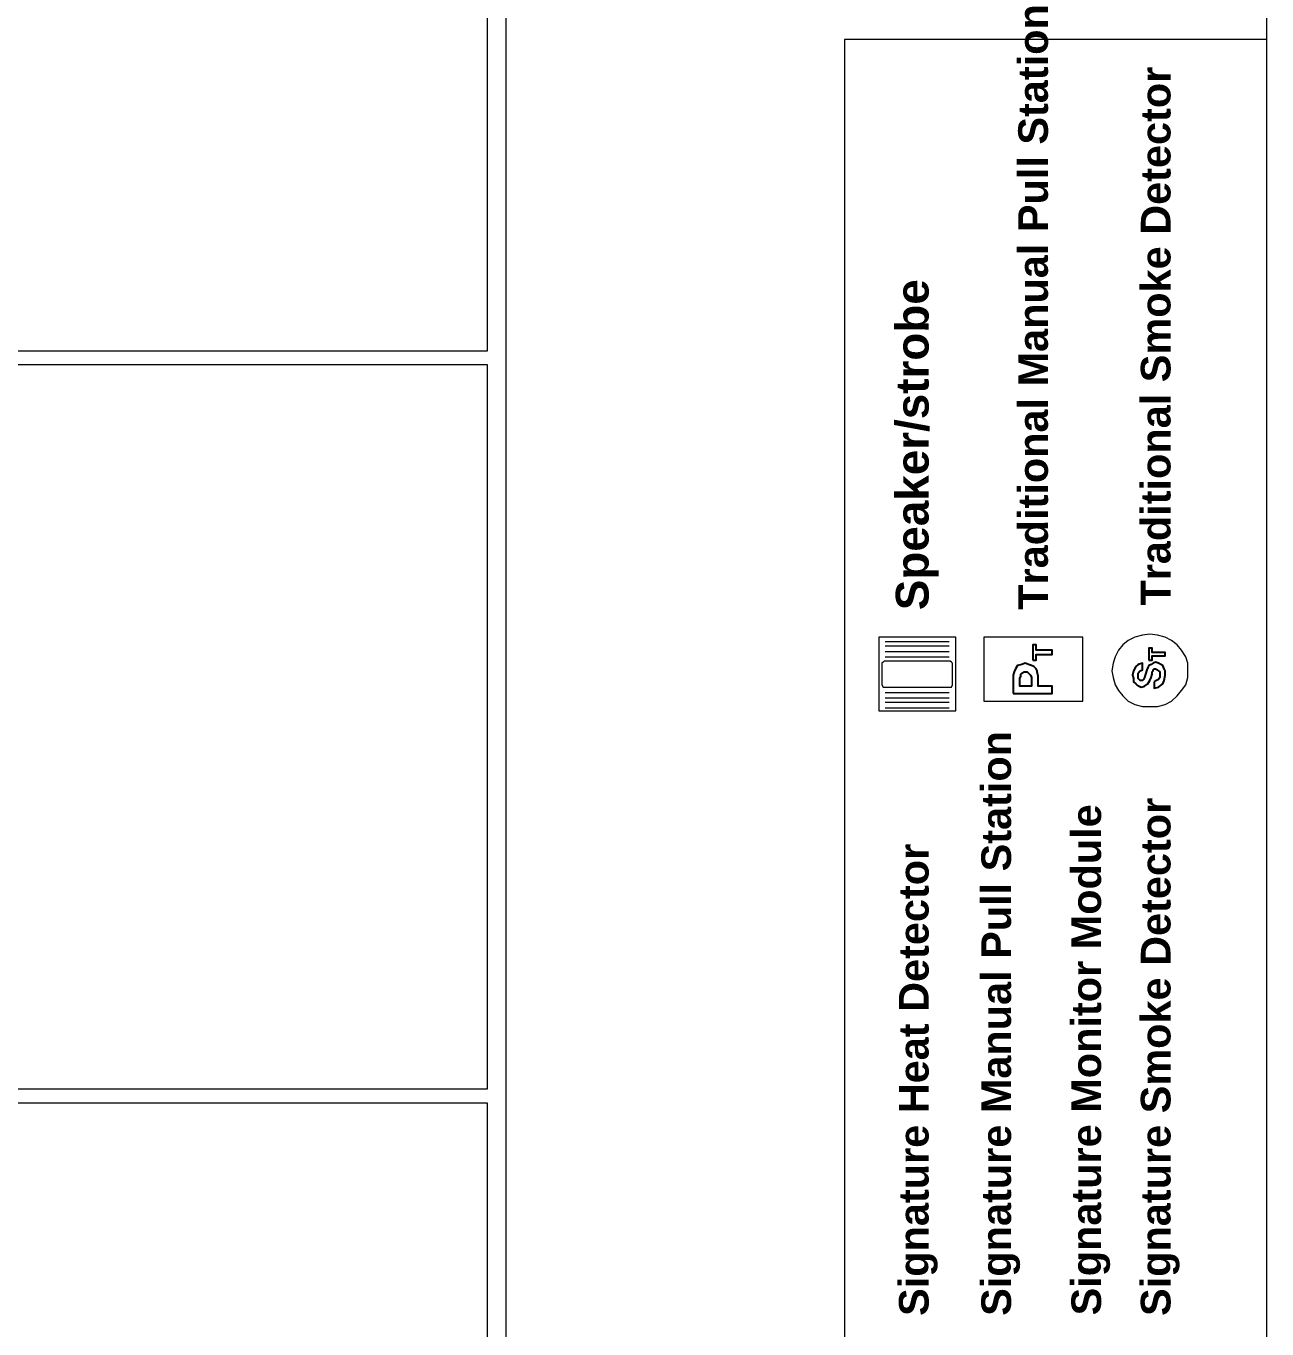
# Model space of a CAD drawing. Header units: inches. Extents: x -3.21 to 2.97, y -3.82 to 4.4.
# Drawn here: x -0.121 to 2.971, y -1.619 to 1.628 of the extents above; entities that cross this region are included whole.
import ezdxf

# ---------------------------------------------------------------- set-up
doc = ezdxf.new("R2010")
doc.units = ezdxf.units.IN
doc.header["$MEASUREMENT"] = 0
doc.layers.add('base', color=7, linetype='Continuous')
doc.layers.add('Floor 2 E', color=7, linetype='Continuous')
doc.styles.add('0', font='arialbd.ttf', dxfattribs={"height": 1})

msp = doc.modelspace()

# ---------------------------------------------------------------- linework, layer by layer
at = {"layer": 'base', "color": 250, "lineweight": 5}
for points, knots in [([(-3.2134, 4.3998), (-3.2134, 4.3998), (2.9714, 4.3998), (2.9714, 4.3998), (2.9714, 4.3998), (2.9714, 4.3998), (2.9714, -3.8152), (2.9714, -3.8152), (2.9714, -3.8152), (2.9714, -3.8152), (-3.2134, -3.8152), (-3.2134, -3.8152), (-3.2134, -3.8152), (-3.2134, -3.8152), (-3.2134, 4.3998), (-3.2134, 4.3998)], [0, 0, 0, 0, 0.2, 0.2, 0.2, 0.2, 0.4, 0.4, 0.4, 0.4, 0.6, 0.6, 0.6, 0.6, 1, 1, 1, 1]), ([(-3.2134, 4.3998), (-3.2134, 4.3998), (2.9714, 4.3998), (2.9714, 4.3998), (2.9714, 4.3998), (2.9714, 4.3998), (2.9714, -3.8152), (2.9714, -3.8152), (2.9714, -3.8152), (2.9714, -3.8152), (-3.2134, -3.8152), (-3.2134, -3.8152), (-3.2134, -3.8152), (-3.2134, -3.8152), (-3.2134, 4.3998), (-3.2134, 4.3998)], [0, 0, 0, 0, 0.2, 0.2, 0.2, 0.2, 0.4, 0.4, 0.4, 0.4, 0.6, 0.6, 0.6, 0.6, 1, 1, 1, 1]), ([(1.9183, 1.5949), (1.9183, 1.5949), (2.9714, 1.5949), (2.9714, 1.5949), (2.9714, 1.5949), (2.9714, 1.5949), (2.9714, -3.8151), (2.9714, -3.8151), (2.9714, -3.8151), (2.9714, -3.8151), (1.9183, -3.8151), (1.9183, -3.8151), (1.9183, -3.8151), (1.9183, -3.8151), (1.9183, 1.5949), (1.9183, 1.5949)], [0, 0, 0, 0, 0.2, 0.2, 0.2, 0.2, 0.4, 0.4, 0.4, 0.4, 0.6, 0.6, 0.6, 0.6, 1, 1, 1, 1]), ([(2.004, 0.1048), (2.004, 0.1048), (2.1959, 0.1048), (2.1959, 0.1048), (2.1959, 0.1048), (2.1959, 0.1048), (2.1959, -0.0789), (2.1959, -0.0789), (2.1959, -0.0789), (2.1959, -0.0789), (2.004, -0.0789), (2.004, -0.0789), (2.004, -0.0789), (2.004, -0.0789), (2.004, 0.1048), (2.004, 0.1048)], [0, 0, 0, 0, 0.2, 0.2, 0.2, 0.2, 0.4, 0.4, 0.4, 0.4, 0.6, 0.6, 0.6, 0.6, 1, 1, 1, 1]), ([(2.2662, 0.1048), (2.2662, 0.1048), (2.5122, 0.1048), (2.5122, 0.1048), (2.5122, 0.1048), (2.5122, 0.1048), (2.5122, -0.0546), (2.5122, -0.0546), (2.5122, -0.0546), (2.5122, -0.0546), (2.2662, -0.0546), (2.2662, -0.0546), (2.2662, -0.0546), (2.2662, -0.0546), (2.2662, 0.1048), (2.2662, 0.1048)], [0, 0, 0, 0, 0.2, 0.2, 0.2, 0.2, 0.4, 0.4, 0.4, 0.4, 0.6, 0.6, 0.6, 0.6, 1, 1, 1, 1]), ([(2.5852, 0.0211), (2.5852, 0.0211), (2.5879, 0.04), (2.5879, 0.04), (2.5879, 0.04), (2.5879, 0.04), (2.5933, 0.0562), (2.5933, 0.0562), (2.5933, 0.0562), (2.5933, 0.0562), (2.6014, 0.0724), (2.6014, 0.0724), (2.6014, 0.0724), (2.6014, 0.0724), (2.6122, 0.0859), (2.6122, 0.0859), (2.6122, 0.0859), (2.6122, 0.0859), (2.6257, 0.0967), (2.6257, 0.0967), (2.6257, 0.0967), (2.6257, 0.0967), (2.6419, 0.1048), (2.6419, 0.1048), (2.6419, 0.1048), (2.6419, 0.1048), (2.6609, 0.1102), (2.6609, 0.1102), (2.6609, 0.1102), (2.6609, 0.1102), (2.6798, 0.1129), (2.6798, 0.1129), (2.6798, 0.1129), (2.6798, 0.1129), (2.6987, 0.1102), (2.6987, 0.1102), (2.6987, 0.1102), (2.6987, 0.1102), (2.7176, 0.1048), (2.7176, 0.1048), (2.7176, 0.1048), (2.7176, 0.1048), (2.7339, 0.0967), (2.7339, 0.0967), (2.7339, 0.0967), (2.7339, 0.0967), (2.7474, 0.0859), (2.7474, 0.0859), (2.7474, 0.0859), (2.7474, 0.0859), (2.7582, 0.0724), (2.7582, 0.0724), (2.7582, 0.0724), (2.7582, 0.0724), (2.769, 0.0562), (2.769, 0.0562), (2.769, 0.0562), (2.769, 0.0562), (2.7744, 0.04), (2.7744, 0.04), (2.7744, 0.04), (2.7744, 0.04), (2.7744, 0.0211), (2.7744, 0.0211), (2.7744, 0.0211), (2.7744, 0.0211), (2.7744, 0.0048), (2.7744, 0.0048), (2.7744, 0.0048), (2.7744, 0.0048), (2.769, -0.0141), (2.769, -0.0141), (2.769, -0.0141), (2.769, -0.0141), (2.7582, -0.0276), (2.7582, -0.0276), (2.7582, -0.0276), (2.7582, -0.0276), (2.7474, -0.0411), (2.7474, -0.0411), (2.7474, -0.0411), (2.7474, -0.0411), (2.7339, -0.0546), (2.7339, -0.0546), (2.7339, -0.0546), (2.7339, -0.0546), (2.7176, -0.0627), (2.7176, -0.0627), (2.7176, -0.0627), (2.7176, -0.0627), (2.6987, -0.0681), (2.6987, -0.0681), (2.6987, -0.0681), (2.6987, -0.0681), (2.6798, -0.0681), (2.6798, -0.0681), (2.6798, -0.0681), (2.6798, -0.0681), (2.6609, -0.0681), (2.6609, -0.0681), (2.6609, -0.0681), (2.6609, -0.0681), (2.6419, -0.0627), (2.6419, -0.0627), (2.6419, -0.0627), (2.6419, -0.0627), (2.6257, -0.0546), (2.6257, -0.0546), (2.6257, -0.0546), (2.6257, -0.0546), (2.6122, -0.0411), (2.6122, -0.0411), (2.6122, -0.0411), (2.6122, -0.0411), (2.6014, -0.0276), (2.6014, -0.0276), (2.6014, -0.0276), (2.6014, -0.0276), (2.5933, -0.0141), (2.5933, -0.0141), (2.5933, -0.0141), (2.5933, -0.0141), (2.5879, 0.0048), (2.5879, 0.0048), (2.5879, 0.0048), (2.5879, 0.0048), (2.5852, 0.0211), (2.5852, 0.0211)], [0, 0, 0, 0, 0.030303, 0.030303, 0.030303, 0.030303, 0.060606, 0.060606, 0.060606, 0.060606, 0.090909, 0.090909, 0.090909, 0.090909, 0.121212, 0.121212, 0.121212, 0.121212, 0.151515, 0.151515, 0.151515, 0.151515, 0.181818, 0.181818, 0.181818, 0.181818, 0.212121, 0.212121, 0.212121, 0.212121, 0.242424, 0.242424, 0.242424, 0.242424, 0.272727, 0.272727, 0.272727, 0.272727, 0.30303, 0.30303, 0.30303, 0.30303, 0.333333, 0.333333, 0.333333, 0.333333, 0.363636, 0.363636, 0.363636, 0.363636, 0.393939, 0.393939, 0.393939, 0.393939, 0.424242, 0.424242, 0.424242, 0.424242, 0.454545, 0.454545, 0.454545, 0.454545, 0.484848, 0.484848, 0.484848, 0.484848, 0.515152, 0.515152, 0.515152, 0.515152, 0.545455, 0.545455, 0.545455, 0.545455, 0.575758, 0.575758, 0.575758, 0.575758, 0.606061, 0.606061, 0.606061, 0.606061, 0.636364, 0.636364, 0.636364, 0.636364, 0.666667, 0.666667, 0.666667, 0.666667, 0.69697, 0.69697, 0.69697, 0.69697, 0.727273, 0.727273, 0.727273, 0.727273, 0.757576, 0.757576, 0.757576, 0.757576, 0.787879, 0.787879, 0.787879, 0.787879, 0.818182, 0.818182, 0.818182, 0.818182, 0.848485, 0.848485, 0.848485, 0.848485, 0.878788, 0.878788, 0.878788, 0.878788, 0.909091, 0.909091, 0.909091, 0.909091, 0.939394, 0.939394, 0.939394, 0.939394, 1, 1, 1, 1])]:
    msp.add_open_spline(points, degree=3, knots=knots, dxfattribs=at)
at = {"layer": 'base', "color": 250, "lineweight": 13}
for points in [[(2.0202, 0.094), (2.0202, 0.094), (2.1797, 0.094), (2.1797, 0.094)], [(2.0202, 0.0832), (2.0202, 0.0832), (2.1797, 0.0832), (2.1797, 0.0832)], [(2.0202, 0.0697), (2.0202, 0.0697), (2.1797, 0.0697), (2.1797, 0.0697)], [(2.0202, 0.0562), (2.0202, 0.0562), (2.1797, 0.0562), (2.1797, 0.0562)], [(2.0202, -0.033), (2.0202, -0.033), (2.1797, -0.033), (2.1797, -0.033)], [(2.0202, -0.0465), (2.0202, -0.0465), (2.1797, -0.0465), (2.1797, -0.0465)], [(2.0202, -0.0573), (2.0202, -0.0573), (2.1797, -0.0573), (2.1797, -0.0573)], [(2.0202, -0.0708), (2.0202, -0.0708), (2.1797, -0.0708), (2.1797, -0.0708)]]:
    msp.add_open_spline(points, degree=3, dxfattribs=at)
at = {"layer": 'base', "color": 250}
for points, knots in [([(2.3878, 0.0481), (2.3878, 0.0481), (2.3878, 0.0859), (2.3878, 0.0859), (2.3878, 0.0859), (2.3878, 0.0859), (2.396, 0.0859), (2.396, 0.0859), (2.396, 0.0859), (2.396, 0.0859), (2.396, 0.0724), (2.396, 0.0724), (2.396, 0.0724), (2.396, 0.0724), (2.4365, 0.0724), (2.4365, 0.0724), (2.4365, 0.0724), (2.4365, 0.0724), (2.4365, 0.0616), (2.4365, 0.0616), (2.4365, 0.0616), (2.4365, 0.0616), (2.396, 0.0616), (2.396, 0.0616), (2.396, 0.0616), (2.396, 0.0616), (2.396, 0.0481), (2.396, 0.0481), (2.396, 0.0481), (2.396, 0.0481), (2.3878, 0.0481), (2.3878, 0.0481)], [0, 0, 0, 0, 0.111111, 0.111111, 0.111111, 0.111111, 0.222222, 0.222222, 0.222222, 0.222222, 0.333333, 0.333333, 0.333333, 0.333333, 0.444444, 0.444444, 0.444444, 0.444444, 0.555556, 0.555556, 0.555556, 0.555556, 0.666667, 0.666667, 0.666667, 0.666667, 0.777778, 0.777778, 0.777778, 0.777778, 1, 1, 1, 1]), ([(2.6771, 0.0481), (2.6771, 0.0481), (2.6771, 0.0778), (2.6771, 0.0778), (2.6771, 0.0778), (2.6771, 0.0778), (2.6852, 0.0778), (2.6852, 0.0778), (2.6852, 0.0778), (2.6852, 0.0778), (2.6852, 0.067), (2.6852, 0.067), (2.6852, 0.067), (2.6852, 0.067), (2.7176, 0.067), (2.7176, 0.067), (2.7176, 0.067), (2.7176, 0.067), (2.7176, 0.0589), (2.7176, 0.0589), (2.7176, 0.0589), (2.7176, 0.0589), (2.6852, 0.0589), (2.6852, 0.0589), (2.6852, 0.0589), (2.6852, 0.0589), (2.6852, 0.0481), (2.6852, 0.0481), (2.6852, 0.0481), (2.6852, 0.0481), (2.6771, 0.0481), (2.6771, 0.0481)], [0, 0, 0, 0, 0.111111, 0.111111, 0.111111, 0.111111, 0.222222, 0.222222, 0.222222, 0.222222, 0.333333, 0.333333, 0.333333, 0.333333, 0.444444, 0.444444, 0.444444, 0.444444, 0.555556, 0.555556, 0.555556, 0.555556, 0.666667, 0.666667, 0.666667, 0.666667, 0.777778, 0.777778, 0.777778, 0.777778, 1, 1, 1, 1]), ([(2.3392, -0.0357), (2.3392, -0.0357), (2.3392, -0.0033), (2.3392, -0.0033), (2.3392, -0.0033), (2.3392, -0.0033), (2.3392, 0.0102), (2.3392, 0.0102), (2.3392, 0.0102), (2.3392, 0.0102), (2.3419, 0.0184), (2.3419, 0.0184), (2.3419, 0.0184), (2.3419, 0.0184), (2.3446, 0.0265), (2.3446, 0.0265), (2.3446, 0.0265), (2.3446, 0.0265), (2.35, 0.0346), (2.35, 0.0346), (2.35, 0.0346), (2.35, 0.0346), (2.3608, 0.0373), (2.3608, 0.0373), (2.3608, 0.0373), (2.3608, 0.0373), (2.3689, 0.04), (2.3689, 0.04), (2.3689, 0.04), (2.3689, 0.04), (2.377, 0.0373), (2.377, 0.0373), (2.377, 0.0373), (2.377, 0.0373), (2.3851, 0.0346), (2.3851, 0.0346), (2.3851, 0.0346), (2.3851, 0.0346), (2.3906, 0.0319), (2.3906, 0.0319), (2.3906, 0.0319), (2.3906, 0.0319), (2.396, 0.0265), (2.396, 0.0265), (2.396, 0.0265), (2.396, 0.0265), (2.3987, 0.0211), (2.3987, 0.0211), (2.3987, 0.0211), (2.3987, 0.0211), (2.3987, 0.0184), (2.3987, 0.0184), (2.3987, 0.0184), (2.3987, 0.0184), (2.4014, 0.0075), (2.4014, 0.0075), (2.4014, 0.0075), (2.4014, 0.0075), (2.4014, -0.0033), (2.4014, -0.0033), (2.4014, -0.0033), (2.4014, -0.0033), (2.4014, -0.0168), (2.4014, -0.0168), (2.4014, -0.0168), (2.4014, -0.0168), (2.4365, -0.0168), (2.4365, -0.0168), (2.4365, -0.0168), (2.4365, -0.0168), (2.4365, -0.0357), (2.4365, -0.0357), (2.4365, -0.0357), (2.4365, -0.0357), (2.3392, -0.0357), (2.3392, -0.0357)], [0, 0, 0, 0, 0.05, 0.05, 0.05, 0.05, 0.1, 0.1, 0.1, 0.1, 0.15, 0.15, 0.15, 0.15, 0.2, 0.2, 0.2, 0.2, 0.25, 0.25, 0.25, 0.25, 0.3, 0.3, 0.3, 0.3, 0.35, 0.35, 0.35, 0.35, 0.4, 0.4, 0.4, 0.4, 0.45, 0.45, 0.45, 0.45, 0.5, 0.5, 0.5, 0.5, 0.55, 0.55, 0.55, 0.55, 0.6, 0.6, 0.6, 0.6, 0.65, 0.65, 0.65, 0.65, 0.7, 0.7, 0.7, 0.7, 0.75, 0.75, 0.75, 0.75, 0.8, 0.8, 0.8, 0.8, 0.85, 0.85, 0.85, 0.85, 0.9, 0.9, 0.9, 0.9, 1, 1, 1, 1]), ([(2.6906, -0.006), (2.6906, -0.006), (2.696, -0.0033), (2.696, -0.0033), (2.696, -0.0033), (2.696, -0.0033), (2.7014, -0.0006), (2.7014, -0.0006), (2.7014, -0.0006), (2.7014, -0.0006), (2.7041, 0.0048), (2.7041, 0.0048), (2.7041, 0.0048), (2.7041, 0.0048), (2.7041, 0.0102), (2.7041, 0.0102), (2.7041, 0.0102), (2.7041, 0.0102), (2.7041, 0.0183), (2.7041, 0.0183), (2.7041, 0.0183), (2.7041, 0.0183), (2.7014, 0.0211), (2.7014, 0.0211), (2.7014, 0.0211), (2.7014, 0.0211), (2.6987, 0.0238), (2.6987, 0.0238), (2.6987, 0.0238), (2.6987, 0.0238), (2.6933, 0.0265), (2.6933, 0.0265), (2.6933, 0.0265), (2.6933, 0.0265), (2.6906, 0.0265), (2.6906, 0.0265), (2.6906, 0.0265), (2.6906, 0.0265), (2.6879, 0.0238), (2.6879, 0.0238), (2.6879, 0.0238), (2.6879, 0.0238), (2.6879, 0.0211), (2.6879, 0.0211), (2.6879, 0.0211), (2.6879, 0.0211), (2.6852, 0.0183), (2.6852, 0.0183), (2.6852, 0.0183), (2.6852, 0.0183), (2.6852, 0.0129), (2.6852, 0.0129), (2.6852, 0.0129), (2.6852, 0.0129), (2.6825, 0.0048), (2.6825, 0.0048), (2.6825, 0.0048), (2.6825, 0.0048), (2.6798, -0.0033), (2.6798, -0.0033), (2.6798, -0.0033), (2.6798, -0.0033), (2.6744, -0.0114), (2.6744, -0.0114), (2.6744, -0.0114), (2.6744, -0.0114), (2.6663, -0.0168), (2.6663, -0.0168), (2.6663, -0.0168), (2.6663, -0.0168), (2.6582, -0.0195), (2.6582, -0.0195), (2.6582, -0.0195), (2.6582, -0.0195), (2.6528, -0.0168), (2.6528, -0.0168), (2.6528, -0.0168), (2.6528, -0.0168), (2.6473, -0.0141), (2.6473, -0.0141), (2.6473, -0.0141), (2.6473, -0.0141), (2.6446, -0.0114), (2.6446, -0.0114), (2.6446, -0.0114), (2.6446, -0.0114), (2.6392, -0.006), (2.6392, -0.006), (2.6392, -0.006), (2.6392, -0.006), (2.6392, 0.0021), (2.6392, 0.0021), (2.6392, 0.0021), (2.6392, 0.0021), (2.6365, 0.0102), (2.6365, 0.0102), (2.6365, 0.0102), (2.6365, 0.0102), (2.6392, 0.0211), (2.6392, 0.0211), (2.6392, 0.0211), (2.6392, 0.0211), (2.6446, 0.0319), (2.6446, 0.0319), (2.6446, 0.0319), (2.6446, 0.0319), (2.6501, 0.0373), (2.6501, 0.0373), (2.6501, 0.0373), (2.6501, 0.0373), (2.6609, 0.04), (2.6609, 0.04), (2.6609, 0.04), (2.6609, 0.04), (2.6609, 0.0238), (2.6609, 0.0238), (2.6609, 0.0238), (2.6609, 0.0238), (2.6555, 0.0211), (2.6555, 0.0211), (2.6555, 0.0211), (2.6555, 0.0211), (2.6528, 0.0183), (2.6528, 0.0183), (2.6528, 0.0183), (2.6528, 0.0183), (2.6501, 0.0156), (2.6501, 0.0156), (2.6501, 0.0156), (2.6501, 0.0156), (2.6501, 0.0102), (2.6501, 0.0102), (2.6501, 0.0102), (2.6501, 0.0102), (2.6501, 0.0021), (2.6501, 0.0021), (2.6501, 0.0021), (2.6501, 0.0021), (2.6528, -0.0006), (2.6528, -0.0006), (2.6528, -0.0006), (2.6528, -0.0006), (2.6555, -0.0033), (2.6555, -0.0033), (2.6555, -0.0033), (2.6555, -0.0033), (2.6582, -0.0033), (2.6582, -0.0033), (2.6582, -0.0033), (2.6582, -0.0033), (2.6609, -0.0033), (2.6609, -0.0033), (2.6609, -0.0033), (2.6609, -0.0033), (2.6636, -0.0006), (2.6636, -0.0006), (2.6636, -0.0006), (2.6636, -0.0006), (2.6663, 0.0048), (2.6663, 0.0048), (2.6663, 0.0048), (2.6663, 0.0048), (2.669, 0.0129), (2.669, 0.0129), (2.669, 0.0129), (2.669, 0.0129), (2.6717, 0.0238), (2.6717, 0.0238), (2.6717, 0.0238), (2.6717, 0.0238), (2.6744, 0.0292), (2.6744, 0.0292), (2.6744, 0.0292), (2.6744, 0.0292), (2.6771, 0.0346), (2.6771, 0.0346), (2.6771, 0.0346), (2.6771, 0.0346), (2.6825, 0.0373), (2.6825, 0.0373), (2.6825, 0.0373), (2.6825, 0.0373), (2.6879, 0.04), (2.6879, 0.04), (2.6879, 0.04), (2.6879, 0.04), (2.6933, 0.0427), (2.6933, 0.0427), (2.6933, 0.0427), (2.6933, 0.0427), (2.7014, 0.04), (2.7014, 0.04), (2.7014, 0.04), (2.7014, 0.04), (2.7068, 0.0373), (2.7068, 0.0373), (2.7068, 0.0373), (2.7068, 0.0373), (2.7122, 0.0346), (2.7122, 0.0346), (2.7122, 0.0346), (2.7122, 0.0346), (2.7149, 0.0265), (2.7149, 0.0265), (2.7149, 0.0265), (2.7149, 0.0265), (2.7176, 0.0211), (2.7176, 0.0211), (2.7176, 0.0211), (2.7176, 0.0211), (2.7176, 0.0102), (2.7176, 0.0102), (2.7176, 0.0102), (2.7176, 0.0102), (2.7149, -0.0033), (2.7149, -0.0033), (2.7149, -0.0033), (2.7149, -0.0033), (2.7122, -0.0114), (2.7122, -0.0114), (2.7122, -0.0114), (2.7122, -0.0114), (2.7014, -0.0195), (2.7014, -0.0195), (2.7014, -0.0195), (2.7014, -0.0195), (2.6906, -0.0222), (2.6906, -0.0222), (2.6906, -0.0222), (2.6906, -0.0222), (2.6906, -0.006), (2.6906, -0.006)], [0, 0, 0, 0, 0.016949, 0.016949, 0.016949, 0.016949, 0.033898, 0.033898, 0.033898, 0.033898, 0.050847, 0.050847, 0.050847, 0.050847, 0.067797, 0.067797, 0.067797, 0.067797, 0.084746, 0.084746, 0.084746, 0.084746, 0.101695, 0.101695, 0.101695, 0.101695, 0.118644, 0.118644, 0.118644, 0.118644, 0.135593, 0.135593, 0.135593, 0.135593, 0.152542, 0.152542, 0.152542, 0.152542, 0.169492, 0.169492, 0.169492, 0.169492, 0.186441, 0.186441, 0.186441, 0.186441, 0.20339, 0.20339, 0.20339, 0.20339, 0.220339, 0.220339, 0.220339, 0.220339, 0.237288, 0.237288, 0.237288, 0.237288, 0.254237, 0.254237, 0.254237, 0.254237, 0.271186, 0.271186, 0.271186, 0.271186, 0.288136, 0.288136, 0.288136, 0.288136, 0.305085, 0.305085, 0.305085, 0.305085, 0.322034, 0.322034, 0.322034, 0.322034, 0.338983, 0.338983, 0.338983, 0.338983, 0.355932, 0.355932, 0.355932, 0.355932, 0.372881, 0.372881, 0.372881, 0.372881, 0.389831, 0.389831, 0.389831, 0.389831, 0.40678, 0.40678, 0.40678, 0.40678, 0.423729, 0.423729, 0.423729, 0.423729, 0.440678, 0.440678, 0.440678, 0.440678, 0.457627, 0.457627, 0.457627, 0.457627, 0.474576, 0.474576, 0.474576, 0.474576, 0.491525, 0.491525, 0.491525, 0.491525, 0.508475, 0.508475, 0.508475, 0.508475, 0.525424, 0.525424, 0.525424, 0.525424, 0.542373, 0.542373, 0.542373, 0.542373, 0.559322, 0.559322, 0.559322, 0.559322, 0.576271, 0.576271, 0.576271, 0.576271, 0.59322, 0.59322, 0.59322, 0.59322, 0.610169, 0.610169, 0.610169, 0.61017, 0.627119, 0.627119, 0.627119, 0.627119, 0.644068, 0.644068, 0.644068, 0.644068, 0.661017, 0.661017, 0.661017, 0.661017, 0.677966, 0.677966, 0.677966, 0.677966, 0.694915, 0.694915, 0.694915, 0.694915, 0.711864, 0.711864, 0.711864, 0.711864, 0.728814, 0.728814, 0.728814, 0.728814, 0.745763, 0.745763, 0.745763, 0.745763, 0.762712, 0.762712, 0.762712, 0.762712, 0.779661, 0.779661, 0.779661, 0.779661, 0.79661, 0.79661, 0.79661, 0.79661, 0.813559, 0.813559, 0.813559, 0.813559, 0.830508, 0.830508, 0.830508, 0.830508, 0.847458, 0.847458, 0.847458, 0.847458, 0.864407, 0.864407, 0.864407, 0.864407, 0.881356, 0.881356, 0.881356, 0.881356, 0.898305, 0.898305, 0.898305, 0.898305, 0.915254, 0.915254, 0.915254, 0.915254, 0.932203, 0.932203, 0.932203, 0.932203, 0.949153, 0.949153, 0.949153, 0.949153, 0.966102, 0.966102, 0.966102, 0.966102, 1, 1, 1, 1]), ([(2.3608, 0.0156), (2.3608, 0.0156), (2.3581, 0.0129), (2.3581, 0.0129), (2.3581, 0.0129), (2.3581, 0.0129), (2.3581, 0.0075), (2.3581, 0.0075), (2.3581, 0.0075), (2.3581, 0.0075), (2.3554, 0.0021), (2.3554, 0.0021), (2.3554, 0.0021), (2.3554, 0.0021), (2.3554, -0.006), (2.3554, -0.006), (2.3554, -0.006), (2.3554, -0.006), (2.3554, -0.0168), (2.3554, -0.0168), (2.3554, -0.0168), (2.3554, -0.0168), (2.3851, -0.0168), (2.3851, -0.0168), (2.3851, -0.0168), (2.3851, -0.0168), (2.3851, -0.006), (2.3851, -0.006), (2.3851, -0.006), (2.3851, -0.006), (2.3851, 0.0048), (2.3851, 0.0048), (2.3851, 0.0048), (2.3851, 0.0048), (2.3824, 0.0102), (2.3824, 0.0102), (2.3824, 0.0102), (2.3824, 0.0102), (2.3797, 0.0129), (2.3797, 0.0129), (2.3797, 0.0129), (2.3797, 0.0129), (2.377, 0.0156), (2.377, 0.0156), (2.377, 0.0156), (2.377, 0.0156), (2.3743, 0.0184), (2.3743, 0.0184), (2.3743, 0.0184), (2.3743, 0.0184), (2.3716, 0.0184), (2.3716, 0.0184), (2.3716, 0.0184), (2.3716, 0.0184), (2.3662, 0.0184), (2.3662, 0.0184), (2.3662, 0.0184), (2.3662, 0.0184), (2.3608, 0.0156), (2.3608, 0.0156)], [0, 0, 0, 0, 0.0625, 0.0625, 0.0625, 0.0625, 0.125, 0.125, 0.125, 0.125, 0.1875, 0.1875, 0.1875, 0.1875, 0.25, 0.25, 0.25, 0.25, 0.3125, 0.3125, 0.3125, 0.3125, 0.375, 0.375, 0.375, 0.375, 0.4375, 0.4375, 0.4375, 0.4375, 0.5, 0.5, 0.5, 0.5, 0.5625, 0.5625, 0.5625, 0.5625, 0.625, 0.625, 0.625, 0.625, 0.6875, 0.6875, 0.6875, 0.6875, 0.75, 0.75, 0.75, 0.75, 0.8125, 0.8125, 0.8125, 0.8125, 0.875, 0.875, 0.875, 0.875, 1, 1, 1, 1])]:
    msp.add_open_spline(points, degree=3, knots=knots, dxfattribs=at)
at = {"layer": 'base', "color": 250, "lineweight": 13}
msp.add_open_spline([(2.0121, -0.0141), (2.0121, -0.0141), (2.0121, 0.04), (2.0121, 0.04), (2.0121, 0.04), (2.0121, 0.04), (2.0148, 0.0427), (2.0148, 0.0427), (2.0148, 0.0427), (2.0148, 0.0427), (2.0175, 0.0454), (2.0175, 0.0454), (2.0175, 0.0454), (2.0175, 0.0454), (2.1824, 0.0454), (2.1824, 0.0454), (2.1824, 0.0454), (2.1824, 0.0454), (2.1851, 0.0427), (2.1851, 0.0427), (2.1851, 0.0427), (2.1851, 0.0427), (2.1878, 0.04), (2.1878, 0.04), (2.1878, 0.04), (2.1878, 0.04), (2.1878, -0.0141), (2.1878, -0.0141), (2.1878, -0.0141), (2.1878, -0.0141), (2.1851, -0.0195), (2.1851, -0.0195), (2.1851, -0.0195), (2.1851, -0.0195), (2.1824, -0.0195), (2.1824, -0.0195), (2.1824, -0.0195), (2.1824, -0.0195), (2.0175, -0.0195), (2.0175, -0.0195), (2.0175, -0.0195), (2.0175, -0.0195), (2.0148, -0.0195), (2.0148, -0.0195), (2.0148, -0.0195), (2.0148, -0.0195), (2.0121, -0.0141), (2.0121, -0.0141)], degree=3, knots=[0, 0, 0, 0, 0.076923, 0.076923, 0.076923, 0.076923, 0.153846, 0.153846, 0.153846, 0.153846, 0.230769, 0.230769, 0.230769, 0.230769, 0.307692, 0.307692, 0.307692, 0.307692, 0.384615, 0.384615, 0.384615, 0.384615, 0.461538, 0.461538, 0.461538, 0.461538, 0.538462, 0.538462, 0.538462, 0.538462, 0.615385, 0.615385, 0.615385, 0.615385, 0.692308, 0.692308, 0.692308, 0.692308, 0.769231, 0.769231, 0.769231, 0.769231, 0.846154, 0.846154, 0.846154, 0.846154, 1, 1, 1, 1], dxfattribs=at)
at = {"layer": 'Floor 2 E', "color": 250, "lineweight": 18}
for points, knots in [([(-0.9505, 2.3219), (-0.9505, 2.3219), (-0.9505, 3.171), (-0.9505, 3.171), (-0.9505, 3.171), (-0.9505, 3.171), (-0.187, 3.171), (-0.187, 3.171), (-0.187, 3.171), (-0.187, 3.171), (-0.187, 2.3219), (-0.187, 2.3219), (-0.187, 2.3219), (-0.187, 2.3219), (1.0753, 2.3219), (1.0753, 2.3219), (1.0753, 2.3219), (1.0753, 2.3219), (1.0753, -2.6004), (1.0753, -2.6004), (1.0753, -2.6004), (1.0753, -2.6004), (-2.2164, -2.6004), (-2.2164, -2.6004), (-2.2164, -2.6004), (-2.2164, -2.6004), (-2.2164, 2.3219), (-2.2164, 2.3219), (-2.2164, 2.3219), (-2.2164, 2.3219), (-0.9505, 2.3219), (-0.9505, 2.3219)], [0, 0, 0, 0, 0.111111, 0.111111, 0.111111, 0.111111, 0.222222, 0.222222, 0.222222, 0.222222, 0.333333, 0.333333, 0.333333, 0.333333, 0.444444, 0.444444, 0.444444, 0.444444, 0.555556, 0.555556, 0.555556, 0.555556, 0.666667, 0.666667, 0.666667, 0.666667, 0.777778, 0.777778, 0.777778, 0.777778, 1, 1, 1, 1]), ([(-2.1704, -2.5544), (-2.1704, -2.5544), (-2.1704, -1.0567), (-2.1704, -1.0567), (-2.1704, -1.0567), (-2.1704, -1.0567), (-0.9491, -1.0567), (-0.9491, -1.0567), (-0.9491, -1.0567), (-0.9491, -1.0567), (-0.9491, -1.1798), (-0.9491, -1.1798), (-0.9491, -1.1798), (-0.9491, -1.1798), (-0.9158, -1.1798), (-0.9158, -1.1798), (-0.9158, -1.1798), (-0.9158, -1.1798), (-0.9158, -1.0567), (-0.9158, -1.0567), (-0.9158, -1.0567), (-0.9158, -1.0567), (-0.9158, -1.0567), (-0.9158, -1.0567), (-0.9158, -1.0567), (-0.9158, -1.0567), (-0.9158, -1.021), (-0.9158, -1.021), (-0.9158, -1.021), (-0.9158, -1.021), (-0.9158, -1.021), (-0.9158, -1.021), (-0.9158, -1.021), (-0.9158, -1.021), (-0.9158, -0.8694), (-0.9158, -0.8694), (-0.9158, -0.8694), (-0.9158, -0.8694), (-0.9491, -0.8694), (-0.9491, -0.8694), (-0.9491, -0.8694), (-0.9491, -0.8694), (-0.9491, -1.021), (-0.9491, -1.021), (-0.9491, -1.021), (-0.9491, -1.021), (-2.1704, -1.021), (-2.1704, -1.021), (-2.1704, -1.021), (-2.1704, -1.021), (-2.1704, 0.7834), (-2.1704, 0.7834), (-2.1704, 0.7834), (-2.1704, 0.7834), (-0.9491, 0.7834), (-0.9491, 0.7834), (-0.9491, 0.7834), (-0.9491, 0.7834), (-0.9491, 0.6083), (-0.9491, 0.6083), (-0.9491, 0.6083), (-0.9491, 0.6083), (-0.9158, 0.6083), (-0.9158, 0.6083), (-0.9158, 0.6083), (-0.9158, 0.6083), (-0.9158, 0.7834), (-0.9158, 0.7834), (-0.9158, 0.7834), (-0.9158, 0.7834), (-0.9158, 0.7834), (-0.9158, 0.7834), (-0.9158, 0.7834), (-0.9158, 0.7834), (-0.9158, 0.8191), (-0.9158, 0.8191), (-0.9158, 0.8191), (-0.9158, 0.8191), (-0.9158, 0.8191), (-0.9158, 0.8191), (-0.9158, 0.8191), (-0.9158, 0.8191), (-0.9158, 0.9851), (-0.9158, 0.9851), (-0.9158, 0.9851), (-0.9158, 0.9851), (-0.9491, 0.9851), (-0.9491, 0.9851), (-0.9491, 0.9851), (-0.9491, 0.9851), (-0.9491, 0.8191), (-0.9491, 0.8191), (-0.9491, 0.8191), (-0.9491, 0.8191), (-2.1704, 0.8191), (-2.1704, 0.8191), (-2.1704, 0.8191), (-2.1704, 0.8191), (-2.1704, 2.2861), (-2.1704, 2.2861), (-2.1704, 2.2861), (-2.1704, 2.2861), (-0.9491, 2.2861), (-0.9491, 2.2861), (-0.9491, 2.2861), (-0.9491, 2.2861), (-0.9491, 1.277), (-0.9491, 1.277), (-0.9491, 1.277), (-0.9491, 1.277), (-0.9158, 1.277), (-0.9158, 1.277), (-0.9158, 1.277), (-0.9158, 1.277), (-0.9158, 2.2861), (-0.9158, 2.2861), (-0.9158, 2.2861), (-0.9158, 2.2861), (-0.7903, 2.2861), (-0.7903, 2.2861), (-0.7903, 2.2861), (-0.7903, 2.2861), (-0.7903, 2.3219), (-0.7903, 2.3219), (-0.7903, 2.3219), (-0.7903, 2.3219), (-0.907, 2.3219), (-0.907, 2.3219), (-0.907, 2.3219), (-0.907, 2.3219), (-0.907, 3.1314), (-0.907, 3.1314), (-0.907, 3.1314), (-0.907, 3.1314), (-0.2305, 3.1314), (-0.2305, 3.1314), (-0.2305, 3.1314), (-0.2305, 3.1314), (-0.2305, 2.3219), (-0.2305, 2.3219), (-0.2305, 2.3219), (-0.2305, 2.3219), (-0.3452, 2.3219), (-0.3452, 2.3219), (-0.3452, 2.3219), (-0.3452, 2.3219), (-0.3452, 2.2861), (-0.3452, 2.2861), (-0.3452, 2.2861), (-0.3452, 2.2861), (-0.2176, 2.2861), (-0.2176, 2.2861), (-0.2176, 2.2861), (-0.2176, 2.2861), (-0.2176, 1.277), (-0.2176, 1.277), (-0.2176, 1.277), (-0.2176, 1.277), (-0.1843, 1.277), (-0.1843, 1.277), (-0.1843, 1.277), (-0.1843, 1.277), (-0.1843, 2.2861), (-0.1843, 2.2861), (-0.1843, 2.2861), (-0.1843, 2.2861), (1.0293, 2.2861), (1.0293, 2.2861), (1.0293, 2.2861), (1.0293, 2.2861), (1.0293, 0.8191), (1.0293, 0.8191), (1.0293, 0.8191), (1.0293, 0.8191), (-0.1843, 0.8191), (-0.1843, 0.8191), (-0.1843, 0.8191), (-0.1843, 0.8191), (-0.1843, 0.9851), (-0.1843, 0.9851), (-0.1843, 0.9851), (-0.1843, 0.9851), (-0.2176, 0.9851), (-0.2176, 0.9851), (-0.2176, 0.9851), (-0.2176, 0.9851), (-0.2176, 0.9213), (-0.2176, 0.9213), (-0.2176, 0.9213), (-0.2176, 0.9213), (-0.2175, 0.9213), (-0.2175, 0.9213), (-0.2175, 0.9213), (-0.2175, 0.9213), (-0.2175, 0.6083), (-0.2175, 0.6083), (-0.2175, 0.6083), (-0.2175, 0.6083), (-0.1843, 0.6083), (-0.1843, 0.6083), (-0.1843, 0.6083), (-0.1843, 0.6083), (-0.1843, 0.7834), (-0.1843, 0.7834), (-0.1843, 0.7834), (-0.1843, 0.7834), (1.0293, 0.7834), (1.0293, 0.7834), (1.0293, 0.7834), (1.0293, 0.7834), (1.0293, -1.021), (1.0293, -1.021), (1.0293, -1.021), (1.0293, -1.021), (-0.1843, -1.021), (-0.1843, -1.021), (-0.1843, -1.021), (-0.1843, -1.021), (-0.1843, -0.8694), (-0.1843, -0.8694), (-0.1843, -0.8694), (-0.1843, -0.8694), (-0.2175, -0.8694), (-0.2175, -0.8694), (-0.2175, -0.8694), (-0.2175, -0.8694), (-0.2175, -1.1798), (-0.2175, -1.1798), (-0.2175, -1.1798), (-0.2175, -1.1798), (-0.1843, -1.1798), (-0.1843, -1.1798), (-0.1843, -1.1798), (-0.1843, -1.1798), (-0.1843, -1.0567), (-0.1843, -1.0567), (-0.1843, -1.0567), (-0.1843, -1.0567), (1.0293, -1.0567), (1.0293, -1.0567), (1.0293, -1.0567), (1.0293, -1.0567), (1.0293, -2.5544), (1.0293, -2.5544), (1.0293, -2.5544), (1.0293, -2.5544), (-0.1843, -2.5544), (-0.1843, -2.5544), (-0.1843, -2.5544), (-0.1843, -2.5544), (-0.1843, -1.4716), (-0.1843, -1.4716), (-0.1843, -1.4716), (-0.1843, -1.4716), (-0.2176, -1.4716), (-0.2176, -1.4716), (-0.2176, -1.4716), (-0.2176, -1.4716), (-0.2176, -2.5544), (-0.2176, -2.5544), (-0.2176, -2.5544), (-0.2176, -2.5544), (-0.9158, -2.5544), (-0.9158, -2.5544), (-0.9158, -2.5544), (-0.9158, -2.5544), (-0.9158, -1.4716), (-0.9158, -1.4716), (-0.9158, -1.4716), (-0.9158, -1.4716), (-0.9491, -1.4716), (-0.9491, -1.4716), (-0.9491, -1.4716), (-0.9491, -1.4716), (-0.9491, -2.5544), (-0.9491, -2.5544), (-0.9491, -2.5544), (-0.9491, -2.5544), (-2.1704, -2.5544), (-2.1704, -2.5544)], [0, 0, 0, 0, 0.014085, 0.014085, 0.014085, 0.014085, 0.028169, 0.028169, 0.028169, 0.028169, 0.042254, 0.042254, 0.042254, 0.042254, 0.056338, 0.056338, 0.056338, 0.056338, 0.070423, 0.070423, 0.070423, 0.070423, 0.084507, 0.084507, 0.084507, 0.084507, 0.098592, 0.098592, 0.098592, 0.098592, 0.112676, 0.112676, 0.112676, 0.112676, 0.126761, 0.126761, 0.126761, 0.126761, 0.140845, 0.140845, 0.140845, 0.140845, 0.15493, 0.15493, 0.15493, 0.15493, 0.169014, 0.169014, 0.169014, 0.169014, 0.183099, 0.183099, 0.183099, 0.183099, 0.197183, 0.197183, 0.197183, 0.197183, 0.211268, 0.211268, 0.211268, 0.211268, 0.225352, 0.225352, 0.225352, 0.225352, 0.239437, 0.239437, 0.239437, 0.239437, 0.253521, 0.253521, 0.253521, 0.253521, 0.267606, 0.267606, 0.267606, 0.267606, 0.28169, 0.28169, 0.28169, 0.28169, 0.295775, 0.295775, 0.295775, 0.295775, 0.309859, 0.309859, 0.309859, 0.309859, 0.323944, 0.323944, 0.323944, 0.323944, 0.338028, 0.338028, 0.338028, 0.338028, 0.352113, 0.352113, 0.352113, 0.352113, 0.366197, 0.366197, 0.366197, 0.366197, 0.380282, 0.380282, 0.380282, 0.380282, 0.394366, 0.394366, 0.394366, 0.394366, 0.408451, 0.408451, 0.408451, 0.408451, 0.422535, 0.422535, 0.422535, 0.422535, 0.43662, 0.43662, 0.43662, 0.43662, 0.450704, 0.450704, 0.450704, 0.450704, 0.464789, 0.464789, 0.464789, 0.464789, 0.478873, 0.478873, 0.478873, 0.478873, 0.492958, 0.492958, 0.492958, 0.492958, 0.507042, 0.507042, 0.507042, 0.507042, 0.521127, 0.521127, 0.521127, 0.521127, 0.535211, 0.535211, 0.535211, 0.535211, 0.549296, 0.549296, 0.549296, 0.549296, 0.56338, 0.56338, 0.56338, 0.56338, 0.577465, 0.577465, 0.577465, 0.577465, 0.591549, 0.591549, 0.591549, 0.591549, 0.605634, 0.605634, 0.605634, 0.605634, 0.619718, 0.619718, 0.619718, 0.619718, 0.633803, 0.633803, 0.633803, 0.633803, 0.647887, 0.647887, 0.647887, 0.647887, 0.661972, 0.661972, 0.661972, 0.661972, 0.676056, 0.676056, 0.676056, 0.676056, 0.690141, 0.690141, 0.690141, 0.690141, 0.704225, 0.704225, 0.704225, 0.704225, 0.71831, 0.71831, 0.71831, 0.71831, 0.732394, 0.732394, 0.732394, 0.732394, 0.746479, 0.746479, 0.746479, 0.746479, 0.760563, 0.760563, 0.760563, 0.760563, 0.774648, 0.774648, 0.774648, 0.774648, 0.788732, 0.788732, 0.788732, 0.788732, 0.802817, 0.802817, 0.802817, 0.802817, 0.816901, 0.816901, 0.816901, 0.816901, 0.830986, 0.830986, 0.830986, 0.830986, 0.84507, 0.84507, 0.84507, 0.84507, 0.859155, 0.859155, 0.859155, 0.859155, 0.873239, 0.873239, 0.873239, 0.873239, 0.887324, 0.887324, 0.887324, 0.887324, 0.901408, 0.901408, 0.901408, 0.901408, 0.915493, 0.915493, 0.915493, 0.915493, 0.929577, 0.929577, 0.929577, 0.929577, 0.943662, 0.943662, 0.943662, 0.943662, 0.957746, 0.957746, 0.957746, 0.957746, 0.971831, 0.971831, 0.971831, 0.971831, 1, 1, 1, 1])]:
    msp.add_open_spline(points, degree=3, knots=knots, dxfattribs=at)

# ---------------------------------------------------------------- texts
at = {"layer": 'base', "color": 250, "style": '0'}
for s, height, p in [('Traditional Manual Pull Station', 0.073953, (2.4256, 0.1733)), ('Traditional Smoke Detector', 0.073953, (2.7311, 0.1837)), ('Speaker/strobe', 0.08174, (2.1283, 0.1722)), ('Signature Manual Pull Station', 0.073953, (2.3337, -1.5865)), ('Signature Monitor Module', 0.073953, (2.5581, -1.5854)), ('Signature Smoke Detector', 0.073953, (2.7311, -1.5869)), ('Signature Heat Detector', 0.073953, (2.1283, -1.5867))]:
    msp.add_text(s, height=height, rotation=90, dxfattribs=at).set_placement(p)

doc.saveas('drawing.dxf')
